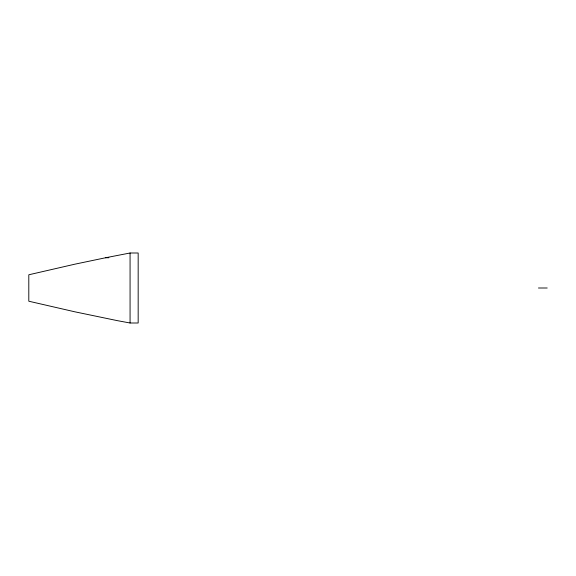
<?xml version="1.0" encoding="UTF-8"?>
<svg xmlns="http://www.w3.org/2000/svg" width="576" height="576" viewBox="0 0 576 576"><rect width="100%" height="100%" fill="white"/><g stroke="black" fill="none" stroke-linecap="round" stroke-linejoin="round"><path stroke-width="0.86" d="M105.617 257.746L74.801 264.197L28.8 274.781L28.8 301.219L74.801 311.803L117.461 320.666L130.068 322.999L138.168 322.999L138.168 253.001L130.068 253.001L105.617 257.746L108.857 257.746M538.452 288L547.2 288M130.068 253.001L130.068 322.999"/></g></svg>
